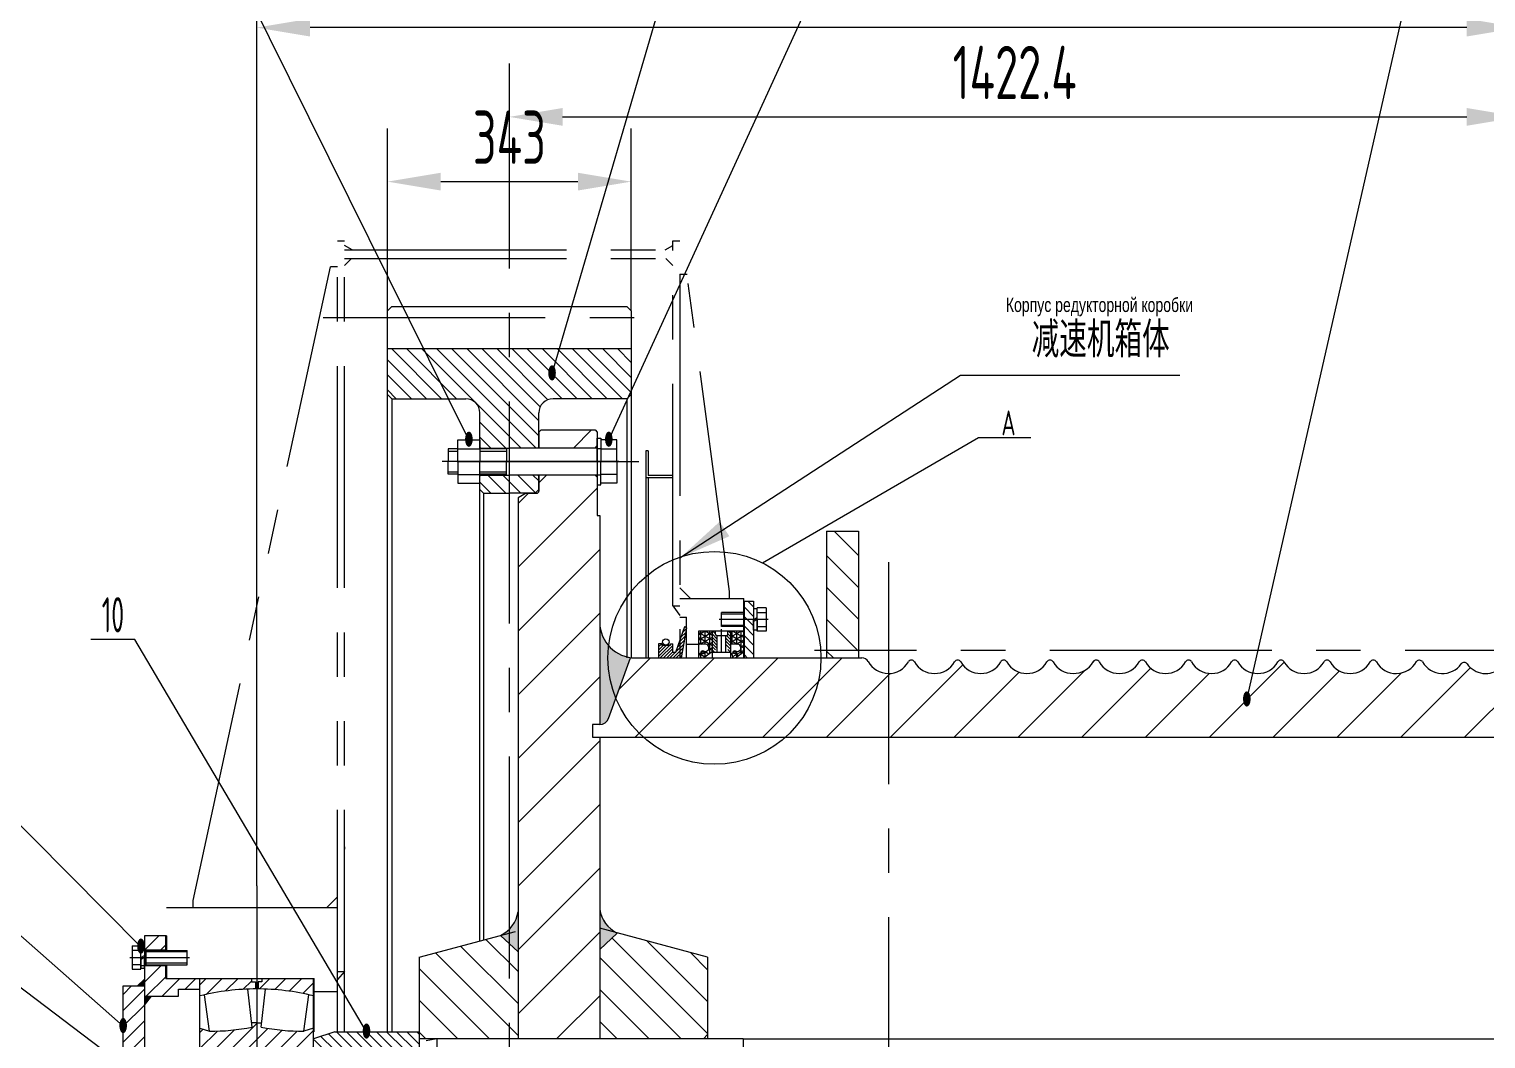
# Model space of a CAD drawing. Header units: millimetres. Extents: x 0 to 10500, y 0 to 7425.
# Drawn here: x 2030 to 4081, y 4537 to 5959 of the extents above; entities that cross this region are included whole.
import ezdxf
from ezdxf.enums import TextEntityAlignment as Align

# ---------------------------------------------------------------- set-up
doc = ezdxf.new("R2010")
doc.units = ezdxf.units.MM
doc.header["$LTSCALE"] = 250
for name, pattern in [('F', [0.75, 0.5, -0.25]), ('G', [2, 1.25, -0.25, 0.25, -0.25]), ('K', [2.5, 1.25, -0.25, 0.25, -0.25, 0.25, -0.25])]:
    doc.linetypes.add(name, pattern=pattern)
for name, color, linetype in [('01', 7, 'Continuous'), ('02', 1, 'Continuous'), ('04', 2, 'F'), ('05', 142, 'G'), ('07', 6, 'K'), ('08', 1, 'Continuous'), ('11', 3, 'Continuous')]:
    doc.layers.add(name, color=color, linetype=linetype)
doc.styles.get("Standard").update_dxf_attribs({"font": 'isocp', "width": 0.707, "bigfont": 'intecad.shx'})
doc.dimstyles.new('INTE', dxfattribs={"dimscale": 25, "dimtxt": 3, "dimasz": 3, "dimexe": 3, "dimexo": 0, "dimgap": 1, "dimtad": 1, "dimdsep": 46, "dimtxsty": 'Standard', "dimcen": 0, "dimclrd": 1, "dimclre": 1, "dimclrt": 3, "dimaunit": 1, "dimadec": 0, "dimazin": 0, "dimtfac": 1, "dimtmove": 0, "dimatfit": 0, "dimfxl": 1, "dimarcsym": 0})

# ---------------------------------------------------------------- blocks, each defined once
blk = doc.blocks.new('*D227')
at = {"layer": '08', "color": 1, "lineweight": -2, "transparency": 16777216}
for p, q in [((2350.8, 4752.6), (2350.8, 6036.2)), ((4128.8, 5215.5), (4128.8, 6036.2)), ((4053.8, 5961.2), (2425.8, 5961.2))]:
    blk.add_line(p, q, dxfattribs=at)
at = {"layer": '08', "color": 1, "transparency": 16777216}
for points in [[(2425.8, 5973.7), (2425.8, 5948.7), (2350.8, 5961.2)], [(4053.8, 5973.7), (4053.8, 5948.7), (4128.8, 5961.2)]]:
    blk.add_solid(points, dxfattribs=at)
at = {"layer": 'Defpoints', "color": 0, "transparency": 16777216}
for p in [(2350.8, 5961.2), (4128.8, 5215.5), (2350.8, 4752.6)]:
    blk.add_point(p, dxfattribs=at)
at = {"layer": '08', "color": 3, "transparency": 16777216, "insert": (3239.8, 6023.7), "char_height": 75, "attachment_point": 5}
blk.add_mtext('1778', dxfattribs=at)
blk = doc.blocks.new('e')
at = {"layer": '02', "linetype": 'Continuous'}
h = blk.add_hatch(dxfattribs=at)
h.set_pattern_fill('LINE', color=1, scale=5, angle=45, style=0)
h.set_pattern_definition([(45, (-10498.824, 8951.033), (-11.22532, 11.22532), [])])
h.paths.add_polyline_path([(-1.8, 235.4), (-1.8, 243.2), (-1.8, 245.5), (-7.3, 245.5), (-7.3, 250), (-80, 250), (-80, 225.6, -0.059237)])
h.paths.add_polyline_path([(80, 225.6), (80, 250), (7.3, 250), (7.3, 245.5), (1.8, 245.5), (1.8, 243.2), (1.8, 235.4, -0.059237)])
h.paths.add_polyline_path([(80, 150), (80, 180), (66.4, 175.7, -0.045229), (6.4, 181.4), (7.1, 187.5), (0, 187.5), (0, 150)])
h.paths.add_polyline_path([(-66.4, 175.7), (-80, 180), (-80, 150), (0, 150), (0, 187.5), (-7.1, 187.5), (-6.4, 181.4, -0.045229)])
at = {"layer": '01'}
for p, q in [((-80, 150), (-80, 250)), ((-80, 250), (80, 250)), ((-7.3, 250), (-7.3, 245.5)), ((7.3, 250), (7.3, 245.5)), ((80, 150), (80, 250)), ((-66.4, 175.7), (-73.3, 227.2)), ((-6.4, 181.4), (-12.4, 235.1)), ((-7.3, 245.5), (-1.8, 245.5)), ((-1.8, 245.5), (-1.8, 243.2)), ((-1.8, 243.2), (-1.8, 235.4)), ((7.3, 245.5), (1.8, 245.5)), ((1.8, 245.5), (1.8, 243.2)), ((1.8, 243.2), (1.8, 235.4)), ((6.4, 181.4), (12.4, 235.1)), ((66.4, 175.7), (73.3, 227.2)), ((0, 187.5), (-7.1, 187.5)), ((0, 187.5), (7.1, 187.5)), ((-80, 180), (-66.4, 175.7)), ((80, 180), (66.4, 175.7)), ((-80, 150), (80, 150))]:
    blk.add_line(p, q, dxfattribs=at)
for centre, start, end in [((0, -98.5), 90, 103.8651), ((0, -98.5), 76.1349, 90), ((-67.7, 509.5), 270.2241, 280.5827), ((67.7, 509.5), 259.4173, 269.7759)]:
    blk.add_arc(centre, 333.8, start, end, dxfattribs=at)
blk = doc.blocks.new('*U217')
at = {"layer": '01'}
for p, q in [((-15.1, 5), (-15.1, 0)), ((0, 5), (-15.1, 5)), ((-15.1, 0), (0, 0)), ((0, 0), (-2.9, 5)), ((0, 5), (2.9, 0)), ((0, 5), (15.1, 5)), ((15.1, 0), (0, 0)), ((15.1, 5), (15.1, 0))]:
    blk.add_line(p, q, dxfattribs=at)
at = {"layer": '05'}
blk.add_line((0, 7.1), (0, -2.1), dxfattribs=at)
blk = doc.blocks.new('*D222')
at = {"layer": '08', "color": 1, "lineweight": -2, "transparency": 16777216}
for p, q in [((2706.4, 5702.7), (2706.4, 5910.5)), ((4128.8, 5215.5), (4128.8, 5910.5)), ((2781.4, 5835.5), (4053.8, 5835.5))]:
    blk.add_line(p, q, dxfattribs=at)
at = {"layer": '08', "color": 1, "transparency": 16777216}
for points in [[(2781.4, 5848), (2781.4, 5823), (2706.4, 5835.5)], [(4053.8, 5848), (4053.8, 5823), (4128.8, 5835.5)]]:
    blk.add_solid(points, dxfattribs=at)
at = {"layer": 'Defpoints', "color": 0, "transparency": 16777216}
for p in [(4128.8, 5835.5), (2706.4, 5702.7), (4128.8, 5215.5)]:
    blk.add_point(p, dxfattribs=at)
at = {"layer": '08', "color": 3, "transparency": 16777216, "insert": (3417.6, 5898), "char_height": 75, "attachment_point": 5}
blk.add_mtext('1422.4', dxfattribs=at)
blk = doc.blocks.new('*U216')
at = {"layer": '01'}
for p, q in [((-31, 0), (-31, 30.4)), ((-31, 30.4), (0, 30.4)), ((0, 30.4), (0, 0)), ((-31, 18), (0, 18)), ((0, -30.4), (0, 0)), ((-31, 0), (-31, -30.4)), ((-31, -18), (0, -18)), ((-31, -30.4), (0, -30.4))]:
    blk.add_line(p, q, dxfattribs=at)
at = {"layer": '05'}
blk.add_line((-32.1, 0), (1.1, 0), dxfattribs=at)
blk = doc.blocks.new('*U212')
at = {"layer": '01'}
for p, q in [((-15.1, 5), (-15.1, 0)), ((0, 5), (-15.1, 5)), ((-15.1, 0), (0, 0)), ((0, 0), (-2.9, 5)), ((0, 5), (2.9, 0)), ((0, 5), (15.1, 5)), ((15.1, 0), (0, 0)), ((15.1, 5), (15.1, 0))]:
    blk.add_line(p, q, dxfattribs=at)
at = {"layer": '05'}
blk.add_line((0, 7.1), (0, -2.1), dxfattribs=at)
blk = doc.blocks.new('*D228')
at = {"layer": '08', "color": 1, "lineweight": -2, "transparency": 16777216}
for p, q in [((2534.9, 5562.5), (2534.9, 5819.3)), ((2877.9, 5562.5), (2877.9, 5819.3)), ((2609.9, 5744.3), (2802.9, 5744.3))]:
    blk.add_line(p, q, dxfattribs=at)
at = {"layer": '08', "color": 1, "transparency": 16777216}
for points in [[(2609.9, 5756.8), (2609.9, 5731.8), (2534.9, 5744.3)], [(2802.9, 5756.8), (2802.9, 5731.8), (2877.9, 5744.3)]]:
    blk.add_solid(points, dxfattribs=at)
at = {"layer": 'Defpoints', "color": 0, "transparency": 16777216}
for p in [(2877.9, 5744.3), (2534.9, 5562.5), (2877.9, 5562.5)]:
    blk.add_point(p, dxfattribs=at)
at = {"layer": '08', "color": 3, "transparency": 16777216, "insert": (2706.4, 5806.8), "char_height": 75, "attachment_point": 5}
blk.add_mtext('343', dxfattribs=at)

msp = doc.modelspace()

# ---------------------------------------------------------------- hatches: boundary and pattern name
at = {"layer": '01'}
for points in [[(2833.618, 4979.945, 0.31529879), (2845.834, 4988.498), (2876.985, 5074.086, -0.37576216), (2833.618, 5123.645)], [(2192.818, 4621.02), (2182.818, 4611.645), (2192.818, 4611.645)], [(2202.719, 4597.145), (2192.818, 4597.145), (2192.818, 4584.851)]]:
    msp.add_hatch(color=256, dxfattribs=at).paths.add_polyline_path(points)
h = msp.add_hatch(color=256, dxfattribs=at)
h.paths.add_polyline_path([(2694.026, 4682.854), (2718.618, 4689.443), (2718.618, 4659.762)])
h.paths.add_polyline_path([(2718.618, 4716.152), (2718.618, 4689.443), (2694.026, 4682.854, 0.25091756)])
h = msp.add_hatch(color=256, dxfattribs=at)
h.paths.add_polyline_path([(2858.209, 4686.23), (2833.618, 4663.138), (2833.618, 4692.819)])
h.paths.add_polyline_path([(2858.209, 4686.23), (2833.618, 4692.819), (2833.618, 4719.528, 0.25091756)])
at = {"layer": '02', "linetype": 'Continuous'}
h = msp.add_hatch(dxfattribs=at)
h.set_pattern_fill('_USER', color=1, scale=15, angle=135, style=0, pattern_type=0)
h.set_pattern_definition([(135, (-3882.634, 14795.879), (-10.606602, -10.606602), [])])
h.paths.add_polyline_path([(2706.418, 5509.223), (2534.918, 5509.223), (2534.918, 5444.62), (2540.918, 5438.62), (2644.918, 5438.62, -0.41421356), (2664.918, 5418.62), (2664.918, 5370.62), (2666.418, 5369.12), (2706.418, 5369.12)])
h.paths.add_polyline_path([(2767.918, 5438.62), (2871.918, 5438.62), (2877.918, 5444.62), (2877.918, 5509.223), (2706.418, 5509.223), (2706.418, 5369.12), (2746.418, 5369.12), (2747.918, 5370.62), (2747.918, 5418.62, -0.41421356)])
h.paths.add_polyline_path([(2742.918, 5305.62), (2747.918, 5310.62), (2747.918, 5329.62), (2746.418, 5331.12), (2706.418, 5331.12), (2706.418, 5305.62)])
h.paths.add_polyline_path([(2706.418, 5305.62), (2706.418, 5331.12), (2666.418, 5331.12), (2664.918, 5329.62), (2664.918, 5317.145), (2664.918, 5310.62), (2669.918, 5305.62)])
h = msp.add_hatch(dxfattribs=at)
h.set_pattern_fill('LINE', color=1, scale=20, angle=45, style=0)
h.set_pattern_definition([(45, (-3806.634, 2627.31), (-44.9013, 44.9013), [])])
h.paths.add_polyline_path([(2833.618, 5274.145), (2830.118, 5274.145), (2830.118, 5328.145), (2827.118, 5331.145), (2747.918, 5331.145), (2747.918, 5308.595, -0.41421356), (2744.918, 5305.595), (2729.876, 5305.595), (2718.618, 5299.095), (2718.618, 4537.145), (2833.618, 4537.145), (2833.618, 4962.145), (2823.618, 4962.145), (2823.618, 4979.945), (2833.618, 4979.945)])
h.paths.add_polyline_path([(2827.118, 5369.145), (2830.118, 5372.145), (2830.118, 5391.645), (2827.118, 5394.645), (2750.918, 5394.645), (2747.918, 5391.645), (2747.918, 5369.145)])
h = msp.add_hatch(dxfattribs=at)
h.set_pattern_fill('LINE', color=1, scale=20, angle=45, style=0)
h.set_pattern_definition([(45, (-3806.634, 2627.31), (-44.9013, 44.9013), [])])
h.paths.add_polyline_path([(2833.618, 5274.145), (2830.118, 5274.145), (2830.118, 5328.145), (2827.118, 5331.145), (2747.918, 5331.145), (2747.918, 5308.595, -0.41421356), (2744.918, 5305.595), (2729.876, 5305.595), (2718.618, 5299.095), (2718.618, 4537.145), (2833.618, 4537.145), (2833.618, 4962.145), (2823.618, 4962.145), (2823.618, 4979.945), (2833.618, 4979.945)])
h.paths.add_polyline_path([(2827.118, 5369.145), (2830.118, 5372.145), (2830.118, 5391.645), (2827.118, 5394.645), (2750.918, 5394.645), (2747.918, 5391.645), (2747.918, 5369.145)])
h = msp.add_hatch(dxfattribs=at)
h.set_pattern_fill('LINE', color=1, scale=10, angle=135, style=0)
h.set_pattern_definition([(135, (-266.398, 2979.695), (-22.45064, -22.45064), [])])
h.paths.add_polyline_path([(3152.918, 5073.645), (3197.918, 5073.645), (3197.918, 5252.145), (3152.918, 5252.145)])
at = {"layer": '02'}
h = msp.add_hatch(color=256, dxfattribs=at)
h.paths.add_polyline_path([(3037.118, 5153.603), (3036.618, 5153.603), (3036.618, 5127.645), (3037.118, 5127.645)])
h.paths.add_polyline_path([(3037.118, 5127.645), (3036.618, 5127.645), (3036.618, 5111.795), (3037.118, 5111.795)])
h = msp.add_hatch(dxfattribs=at)
h.set_pattern_fill('LINE', color=256, scale=3, angle=135, style=0)
h.set_pattern_definition([(135, (-266.398, 2979.695), (-6.735192, -6.735192), [])])
h.paths.add_polyline_path([(3050.118, 5127.645), (3037.118, 5127.645), (3037.118, 5111.795), (3037.118, 5073.645), (3050.118, 5073.645)])
h.paths.add_polyline_path([(3050.118, 5153.603), (3037.118, 5153.603), (3037.118, 5127.645), (3050.118, 5127.645)])
at = {"layer": '02', "linetype": 'Continuous'}
h = msp.add_hatch(dxfattribs=at)
h.set_pattern_fill('LINE', color=1, angle=45, style=0)
h.set_pattern_definition([(45, (-3882.6335, 14795.8792), (-2.245064, 2.245064), [])])
h.paths.add_polyline_path([(2936.418, 5093.645), (2933.007, 5093.645), (2933.007, 5091.561), (2920.897, 5091.561), (2920.897, 5093.645), (2916.418, 5093.645), (2916.418, 5073.645), (2946.418, 5073.645), (2946.418, 5098.516), (2940.555, 5081.798), (2936.418, 5081.798)])
h.paths.add_polyline_path([(2955.918, 5116.176), (2953.274, 5118.069), (2946.418, 5098.516), (2946.418, 5073.645), (2948.373, 5073.645)])
h = msp.add_hatch(dxfattribs=at)
h.set_pattern_fill('NET3', color=1, scale=2, angle=90, style=0)
h.set_pattern_definition([(90, (-8644.8643, -4790.608), (-6.35, 4e-16), []), (150, (-8644.8643, -4790.608), (-3.175, -5.4992613), []), (210, (-8644.8643, -4790.608), (3.175, -5.4992613), [])])
h.paths.add_polyline_path([(2983.888, 5083.034), (2980.84, 5082.083, -0.04880207), (2980.884, 5081.638, -0.81361498), (2976.476, 5080.722), (2974.583, 5080.132), (2976.481, 5073.82), (2979.593, 5073.82), (2992.118, 5083.154), (2992.118, 5111.795), (2973.118, 5111.795), (2973.118, 5092.807), (2982.399, 5092.807, -0.85920059)])
h.paths.add_polyline_path([(3018.118, 5092.807), (3027.399, 5092.807, -0.85920059), (3028.888, 5083.034), (3025.84, 5082.083, -0.04880207), (3025.884, 5081.638, -0.81361498), (3021.476, 5080.722), (3019.583, 5080.132), (3021.481, 5073.82), (3024.593, 5073.82), (3037.118, 5083.154), (3037.118, 5111.795), (3018.118, 5111.795)])
h = msp.add_hatch(dxfattribs=at)
h.set_pattern_fill('ANSI31', color=1, angle=90, style=0)
h.set_pattern_definition([(135, (-8644.8643, -4790.608), (-2.245064, -2.245064), [])])
h.paths.add_polyline_path([(2999.069, 5105.116), (2998.32, 5105.116, -0.41421356), (2996.32, 5107.116), (2996.32, 5111.795), (2992.118, 5111.795), (2992.118, 5081.791), (2996.32, 5081.791), (2996.32, 5085.904, -0.41421356), (2998.32, 5087.904), (2999.069, 5087.904)])
h.paths.add_polyline_path([(3018.118, 5111.795), (3013.915, 5111.795), (3013.915, 5107.116, -0.41421356), (3011.915, 5105.116), (3011.166, 5105.116), (3011.166, 5087.904), (3011.915, 5087.904, -0.41421356), (3013.915, 5085.904), (3013.915, 5081.791), (3018.118, 5081.791)])
h = msp.add_hatch(dxfattribs=at)
h.set_pattern_fill('LINE', color=1, scale=20, angle=45, style=0)
h.set_pattern_definition([(45, (-266.4, 2979.695), (-44.9013, 44.9013), [])])
h.paths.add_polyline_path([(4054.333, 5065.181, 0.51286341), (4046.211, 5065.181, -0.54457687), (3991.676, 5067.886, 0.62425466), (3982.619, 5067.312, -0.57085099), (3926.651, 5067.931, 0.57820656), (3917.984, 5067.931, -0.57820656), (3861.651, 5067.931, 0.57820656), (3852.984, 5067.931, -0.57820656), (3796.651, 5067.931, 0.57820656), (3787.984, 5067.931, -0.57820656), (3731.651, 5067.931, 0.57820656), (3722.984, 5067.931, -0.57820656), (3666.651, 5067.931, 0.57820656), (3657.984, 5067.931, -0.57820656), (3601.651, 5067.931, 0.57820656), (3592.984, 5067.931, -0.57820656), (3536.651, 5067.931, 0.57820656), (3527.984, 5067.931, -0.57820656), (3471.651, 5067.931, 0.57820656), (3462.984, 5067.931, -0.57820656), (3406.651, 5067.931, 0.57820656), (3397.984, 5067.931, -0.57820656), (3341.651, 5067.931, 0.57820656), (3332.984, 5067.931, -0.57820656), (3276.651, 5067.931, 0.57820656), (3267.984, 5067.931, -0.58455405), (3211.348, 5068.468, 0.27338526), (3202.589, 5073.645), (2876.824, 5073.645), (2845.834, 4988.498, -0.31529879), (2833.618, 4979.945), (2823.618, 4979.945), (2823.618, 4962.145), (4942.918, 4962.145), (4942.918, 4969.645), (5119.418, 4969.645), (5119.418, 5073.645), (5055.047, 5073.645, 0.27338526), (5046.287, 5068.468, -0.58455405), (4989.651, 5067.931, 0.57820656), (4980.984, 5067.931, -0.57820656), (4924.651, 5067.931, 0.57820656), (4915.984, 5067.931, -0.57820656), (4859.651, 5067.931, 0.57820656), (4850.984, 5067.931, -0.57820656), (4794.651, 5067.931, 0.57820656), (4785.984, 5067.931, -0.57820656), (4729.651, 5067.931, 0.57820656), (4720.984, 5067.931, -0.57820656), (4664.651, 5067.931, 0.57820656), (4655.984, 5067.931, -0.57820656), (4599.651, 5067.931, 0.57820656), (4590.984, 5067.931, -0.57820656), (4534.651, 5067.931, 0.57820656), (4525.984, 5067.931, -0.57820656), (4469.651, 5067.931, 0.57820656), (4460.984, 5067.931, -0.57820656), (4404.651, 5067.931, 0.57820656), (4395.984, 5067.931, -0.57820656), (4339.651, 5067.931, 0.57820656), (4330.984, 5067.931, -0.57085099), (4275.016, 5067.312, 0.62425466), (4265.959, 5067.886, -0.54457687), (4211.424, 5065.181, 0.51286341), (4203.303, 5065.181, -0.43577699), (4156.069, 5059.205, 0.36281046), (4149.657, 5059.205, -0.17579886), (4128.818, 5051.645, -0.17579886), (4107.978, 5059.205, 0.36281046), (4101.566, 5059.205, -0.43577699)])
h = msp.add_hatch(dxfattribs=at)
h.set_pattern_fill('LINE', color=1, scale=5, angle=45, style=0)
h.set_pattern_definition([(45, (-3882.634, 14795.88), (-11.22532, 11.22532), [])])
h.paths.add_polyline_path([(2192.818, 4597.145), (2223.818, 4597.145), (2223.818, 4622.145), (2222.818, 4622.145), (2222.818, 4640.645), (2192.818, 4640.645), (2192.818, 4636.545)])
h.paths.add_polyline_path([(2223.818, 4622.145), (2223.818, 4597.145), (2240.818, 4597.145), (2240.818, 4607.145), (2270.818, 4607.145), (2270.818, 4622.145)])
h.paths.add_polyline_path([(2192.818, 4682.145), (2192.818, 4662.645), (2222.818, 4662.645), (2222.818, 4682.145)])
at = {"layer": '02'}
h = msp.add_hatch(dxfattribs=at)
h.set_pattern_fill('LINE', color=256, scale=10, angle=135, style=0)
h.set_pattern_definition([(135, (862.75, 560.708), (-22.45064, -22.45064), [])])
h.paths.add_polyline_path([(2706.418, 4671.218), (2694.026, 4682.854), (2579.418, 4652.145), (2579.418, 4537.145), (2706.418, 4537.145)])
h.paths.add_polyline_path([(2718.618, 4659.762), (2706.418, 4671.218), (2706.418, 4537.145), (2718.618, 4537.145)])
h.paths.add_polyline_path([(2985.418, 4652.145), (2858.209, 4686.23), (2833.618, 4663.138), (2833.618, 4537.145), (2979.418, 4537.145), (2985.418, 4543.145)])
h = msp.add_hatch(dxfattribs=at)
h.set_pattern_fill('LINE', color=256, scale=5, angle=45, style=0)
h.set_pattern_definition([(45, (862.751, 560.708), (-11.22532, 11.22532), [])])
h.paths.add_polyline_path([(2192.818, 4333.145), (2181.182, 4333.145), (2179.818, 4331.145), (2177.818, 4331.145), (2177.818, 4330.645), (2162.818, 4330.645), (2162.818, 4247.645), (2177.818, 4247.645), (2177.818, 4247.145), (2179.818, 4247.145), (2181.182, 4245.145), (2192.818, 4245.145)])
h.paths.add_polyline_path([(2192.818, 4499.145), (2181.182, 4499.145), (2179.818, 4497.145), (2177.818, 4497.145), (2177.818, 4496.645), (2162.818, 4496.645), (2162.818, 4413.645), (2177.818, 4413.645), (2177.818, 4413.145), (2179.818, 4413.145), (2181.182, 4411.145), (2192.818, 4411.145)])
h.paths.add_polyline_path([(2192.818, 4611.645), (2162.818, 4611.645), (2162.818, 4501.645), (2177.818, 4501.645), (2177.818, 4501.145), (2179.818, 4501.145), (2181.182, 4499.145), (2192.818, 4499.145)])
h.paths.add_polyline_path([(2192.818, 4411.145), (2181.182, 4411.145), (2179.818, 4409.145), (2177.818, 4409.145), (2177.818, 4408.645), (2162.818, 4408.645), (2162.818, 4399.645), (2184.818, 4399.645), (2184.818, 4387.145), (2192.818, 4387.145)])
h.paths.add_polyline_path([(2192.818, 4357.145), (2184.818, 4357.145), (2184.818, 4344.645), (2162.818, 4344.645), (2162.818, 4335.645), (2177.818, 4335.645), (2177.818, 4335.145), (2179.818, 4335.145), (2181.182, 4333.145), (2192.818, 4333.145)])
h.paths.add_polyline_path([(2192.818, 4245.145), (2181.182, 4245.145), (2179.818, 4243.145), (2177.818, 4243.145), (2177.818, 4242.645), (2162.818, 4242.645), (2162.818, 4183.767), (2175.818, 4180.21), (2175.818, 4179.145), (2192.818, 4179.145)])
h.paths.add_polyline_path([(2192.818, 4165.145), (2175.818, 4165.145), (2175.818, 4164.079), (2162.818, 4160.522), (2162.818, 4132.645), (2192.818, 4132.645)])
at = {"layer": '02', "linetype": 'Continuous'}
h = msp.add_hatch(dxfattribs=at)
h.set_pattern_fill('_USER', color=1, scale=10, angle=135, style=0, pattern_type=0)
h.set_pattern_definition([(135, (-3882.634, 14795.879), (-7.071068, -7.071068), [])])
h.paths.add_polyline_path([(2464.418, 4547.145), (2460.818, 4547.145), (2431.818, 4537.478), (2431.818, 4522.145), (2464.418, 4522.145)])
h.paths.add_polyline_path([(2464.418, 4522.145), (2474.418, 4522.145), (2474.418, 4547.145), (2464.418, 4547.145)])
h.paths.add_polyline_path([(2474.418, 4547.145), (2474.418, 4522.145), (2579.418, 4522.145), (2579.418, 4547.145)])

# ---------------------------------------------------------------- linework, layer by layer
at = {"layer": '01', "color": 7, "linetype": 'Continuous'}
for p, q in [((2946.418, 5614.145), (2956.418, 5614.145)), ((2534.918, 5509.223), (2877.918, 5509.223)), ((2534.918, 5444.62), (2540.918, 5438.62)), ((2540.918, 5438.62), (2644.918, 5438.62)), ((2871.918, 5438.62), (2767.918, 5438.62)), ((2877.918, 5444.62), (2871.918, 5438.62)), ((2747.918, 5391.645), (2750.918, 5394.645)), ((2747.918, 5391.645), (2750.918, 5394.645)), ((2750.918, 5394.645), (2827.118, 5394.645)), ((2750.918, 5394.645), (2827.118, 5394.645)), ((2827.118, 5394.645), (2830.118, 5391.645)), ((2827.118, 5394.645), (2830.118, 5391.645)), ((2747.918, 5391.645), (2747.918, 5369.145)), ((2747.918, 5391.645), (2747.918, 5369.145)), ((2830.118, 5391.645), (2830.118, 5274.145)), ((2666.418, 5369.12), (2706.418, 5369.12)), ((2746.418, 5369.12), (2706.418, 5369.12)), ((2830.118, 5369.146), (2746.418, 5369.12)), ((2827.118, 5369.145), (2747.918, 5369.145)), ((2666.418, 5331.12), (2706.418, 5331.12)), ((2746.418, 5331.12), (2706.418, 5331.12)), ((2830.118, 5331.146), (2746.418, 5331.12)), ((2827.118, 5331.145), (2747.918, 5331.145)), ((2747.918, 5331.145), (2747.918, 5308.595)), ((2747.918, 5331.145), (2747.918, 5308.595)), ((2669.918, 5305.62), (2669.918, 4676.394)), ((2669.918, 5305.62), (2706.418, 5305.62)), ((2742.918, 5305.62), (2706.418, 5305.62)), ((2718.618, 5299.095), (2718.618, 4537.145)), ((2729.876, 5305.595), (2744.918, 5305.595)), ((2729.876, 5305.595), (2744.918, 5305.595)), ((2830.118, 5274.145), (2833.618, 5274.145)), ((2833.618, 5274.145), (2833.618, 4979.945)), ((3152.918, 5252.145), (3152.918, 5073.645)), ((3152.918, 5252.145), (3197.918, 5252.145)), ((3036.618, 5153.603), (3050.118, 5153.603)), ((3050.118, 5153.603), (3050.118, 5073.645)), ((2973.118, 5073.82), (2973.118, 5111.795)), ((2992.118, 5073.82), (2992.118, 5111.795)), ((2996.32, 5107.116), (2996.32, 5111.795)), ((3013.915, 5107.116), (3013.915, 5111.795)), ((3018.118, 5073.82), (3018.118, 5111.795)), ((2982.399, 5092.807), (2973.118, 5092.807)), ((2998.32, 5105.116), (3011.915, 5105.116)), ((2999.069, 5081.791), (2999.069, 5105.116)), ((3011.166, 5081.791), (3011.166, 5105.116)), ((3027.399, 5092.807), (3018.118, 5092.807)), ((2845.834, 4988.498), (2876.888, 5073.82)), ((2883.618, 5073.645), (3202.589, 5073.645)), ((2974.583, 5080.132), (2976.476, 5080.722)), ((2976.481, 5073.82), (2974.583, 5080.132)), ((2979.593, 5073.82), (2992.118, 5083.154)), ((2980.84, 5082.083), (2983.888, 5083.034)), ((2992.118, 5081.791), (3018.118, 5081.791)), ((3019.583, 5080.132), (3021.476, 5080.722)), ((3021.481, 5073.82), (3019.583, 5080.132)), ((3024.593, 5073.82), (3037.118, 5083.154)), ((3025.84, 5082.083), (3028.888, 5083.034)), ((2823.618, 4979.945), (2823.618, 4962.145)), ((2823.618, 4962.145), (4942.918, 4962.145)), ((2833.618, 4962.145), (2833.618, 4537.145)), ((2192.818, 4682.145), (2192.818, 4387.145)), ((2223.818, 4682.145), (2192.818, 4682.145)), ((2222.818, 4661.645), (2222.818, 4682.145)), ((2579.418, 4652.145), (2714.918, 4688.452)), ((2694.026, 4682.854), (2718.618, 4659.762)), ((2985.418, 4652.145), (2833.618, 4692.819)), ((2858.209, 4686.23), (2833.618, 4663.138)), ((2222.818, 4622.145), (2222.818, 4641.645)), ((2222.818, 4622.145), (2270.818, 4622.145)), ((2162.818, 4387.145), (2162.818, 4611.645)), ((2162.818, 4611.645), (2192.818, 4611.645)), ((2192.818, 4597.145), (2240.818, 4597.145)), ((2240.818, 4607.145), (2270.818, 4607.145)), ((2460.818, 4547.145), (2579.418, 4547.145)), ((3035.418, 4537.145), (2579.418, 4537.145))]:
    msp.add_line(p, q, dxfattribs=at)
at = {"layer": '01'}
for p, q in [((2534.918, 5562.523), (2540.918, 5568.523)), ((2534.918, 4547.145), (2534.918, 5562.523)), ((2540.918, 5568.523), (2871.918, 5568.523)), ((2871.918, 5568.523), (2877.918, 5562.523)), ((2877.918, 5562.523), (2877.918, 5073.645)), ((2540.918, 5438.62), (2540.918, 4547.145)), ((2871.918, 5438.62), (2871.918, 5073.645)), ((2664.918, 5368.145), (2664.918, 5418.62)), ((2747.918, 5369.145), (2747.918, 5418.62)), ((2827.118, 5369.145), (2830.118, 5372.145)), ((2827.118, 5369.145), (2830.118, 5372.145)), ((2830.118, 5383.145), (2835.118, 5383.145)), ((2830.118, 5350.145), (2830.118, 5383.145)), ((2835.118, 5383.145), (2835.118, 5350.145)), ((2857.618, 5380.54), (2835.118, 5380.54)), ((2835.118, 5380.54), (2835.118, 5350.145)), ((2857.618, 5350.145), (2857.618, 5380.54)), ((2620.118, 5368.145), (2620.118, 5350.145)), ((2633.918, 5368.145), (2620.118, 5368.145)), ((2666.418, 5369.12), (2664.918, 5370.62)), ((2702.118, 5368.145), (2664.918, 5368.145)), ((2666.418, 5369.12), (2666.418, 5368.145)), ((2702.118, 5369.12), (2702.118, 5350.145)), ((2746.418, 5369.12), (2747.918, 5370.62)), ((2835.118, 5368.145), (2857.618, 5368.145)), ((2620.118, 5332.145), (2620.118, 5350.145)), ((2633.918, 5332.145), (2620.118, 5332.145)), ((2664.918, 4675.054), (2664.918, 5332.145)), ((2702.118, 5332.145), (2664.918, 5332.145)), ((2664.918, 5329.62), (2666.418, 5331.12)), ((2666.418, 5332.145), (2666.418, 5331.12)), ((2702.118, 5331.12), (2702.118, 5350.145)), ((2747.918, 5329.62), (2746.418, 5331.12)), ((2747.918, 5308.595), (2747.918, 5331.145)), ((2827.118, 5331.145), (2830.118, 5328.145)), ((2827.118, 5331.145), (2830.118, 5328.145)), ((2830.118, 5350.145), (2830.118, 5317.145)), ((2835.118, 5319.75), (2835.118, 5350.145)), ((2835.118, 5317.145), (2835.118, 5350.145)), ((2835.118, 5332.145), (2857.618, 5332.145)), ((2857.618, 5350.145), (2857.618, 5319.75)), ((2669.918, 5305.62), (2664.918, 5310.62)), ((2742.918, 5305.62), (2747.918, 5310.62)), ((2830.118, 5317.145), (2835.118, 5317.145)), ((2857.618, 5319.75), (2835.118, 5319.75)), ((2729.876, 5305.595), (2718.618, 5299.095)), ((2729.876, 5305.595), (2718.618, 5299.095)), ((3197.918, 5252.145), (3197.918, 5073.645)), ((3036.618, 5153.603), (3036.618, 5111.795)), ((3037.118, 5073.645), (3037.118, 5153.603)), ((3036.618, 5137.645), (3005.118, 5137.645)), ((3005.118, 5117.645), (3005.118, 5137.645)), ((3055.118, 5111.17), (3055.118, 5144.12)), ((3067.618, 5144.12), (3055.118, 5144.12)), ((3055.118, 5137.645), (3067.618, 5137.645)), ((3067.618, 5144.12), (3067.618, 5111.17)), ((2940.555, 5081.798), (2953.274, 5118.069)), ((2955.918, 5116.176), (2948.373, 5073.645)), ((2953.274, 5118.069), (2955.918, 5116.176)), ((2973.118, 5111.795), (3037.118, 5111.795)), ((3036.618, 5117.645), (3005.118, 5117.645)), ((3055.118, 5117.645), (3067.618, 5117.645)), ((3067.618, 5111.17), (3055.118, 5111.17)), ((2916.418, 5093.645), (2916.418, 5073.645)), ((2920.897, 5093.645), (2916.418, 5093.645)), ((2920.843, 5093.645), (2920.843, 5091.561)), ((2920.843, 5091.561), (2933.007, 5091.561)), ((2933.007, 5091.561), (2933.007, 5093.645)), ((2933.007, 5093.645), (2936.418, 5093.645)), ((2936.418, 5081.798), (2936.418, 5093.645)), ((2955.918, 5092.895), (2973.118, 5092.895)), ((2936.418, 5081.798), (2940.555, 5081.798)), ((2833.618, 4979.945), (2823.618, 4979.945)), ((2223.818, 4682.145), (2223.818, 4661.645)), ((2175.318, 4668.12), (2187.818, 4668.12)), ((2175.318, 4668.12), (2175.318, 4635.17)), ((2187.818, 4661.645), (2175.318, 4661.645)), ((2187.818, 4635.17), (2187.818, 4668.12)), ((2187.818, 4662.645), (2223.818, 4662.645)), ((2192.818, 4661.645), (2252.818, 4661.645)), ((2195.318, 4641.645), (2195.318, 4661.645)), ((2252.818, 4641.645), (2252.818, 4661.645)), ((2187.818, 4641.645), (2175.318, 4641.645)), ((2175.318, 4635.17), (2187.818, 4635.17)), ((2187.818, 4640.645), (2223.818, 4640.645)), ((2192.818, 4641.645), (2252.818, 4641.645)), ((2223.818, 4641.645), (2223.818, 4622.145)), ((2579.418, 4652.145), (2579.418, 4522.145)), ((2985.418, 4652.145), (2985.418, 4537.145)), ((2182.818, 4611.645), (2192.818, 4621.02)), ((2192.818, 4584.851), (2202.719, 4597.145)), ((2240.818, 4597.145), (2240.818, 4607.145)), ((2460.818, 4547.145), (2430.818, 4537.145)), ((2604.418, 4537.145), (2589.418, 4534.5)), ((2604.418, 4537.145), (2604.418, 4372.12)), ((2979.418, 4537.145), (2985.418, 4543.145)), ((3035.418, 4537.145), (4756.986, 4537.145)), ((3035.418, 4537.145), (3035.418, 4372.145))]:
    msp.add_line(p, q, dxfattribs=at)
msp.add_circle((2926.61, 5096.029), 4.468, dxfattribs=at)
at = {"layer": '01', "color": 7, "linetype": 'Continuous'}
for centre, radius in [((2978.585, 5081.638), 2.299), ((2978.585, 5081.638), 1.318), ((3023.585, 5081.638), 2.299), ((3023.585, 5081.638), 1.318)]:
    msp.add_circle(centre, radius, dxfattribs=at)
for centre, radius, start, end in [((2644.918, 5418.62), 20, 0, 90), ((2767.918, 5418.62), 20, 90, 180), ((2744.918, 5308.595), 3, 270, 0), ((2744.918, 5308.595), 3, 270, 0), ((2883.618, 5123.645), 50, 180, 270), ((2998.32, 5107.116), 2, 180, 270), ((3011.915, 5107.116), 2, 270, 0), ((2982.399, 5087.807), 5, 287.323235, 90), ((3027.399, 5087.807), 5, 287.323235, 90), ((3202.589, 5063.645), 10, 28.839189, 90), ((3239.818, 5084.145), 32.5, 208.839189, 330.073565), ((3272.318, 5065.436), 5, 29.926435, 150.073565), ((3304.818, 5084.145), 32.5, 209.926435, 330.073565), ((3337.318, 5065.436), 5, 29.926435, 150.073565), ((3369.818, 5084.145), 32.5, 209.926435, 330.073565), ((3402.318, 5065.436), 5, 29.926435, 150.073565), ((3434.818, 5084.145), 32.5, 209.926435, 330.073565), ((3467.318, 5065.436), 5, 29.926435, 150.073565), ((3499.818, 5084.145), 32.5, 209.926435, 330.073565), ((3532.318, 5065.436), 5, 29.926435, 150.073565), ((3564.818, 5084.145), 32.5, 209.926435, 330.073565), ((3597.318, 5065.436), 5, 29.926435, 150.073565), ((3629.818, 5084.145), 32.5, 209.926435, 330.073565), ((3662.318, 5065.436), 5, 29.926435, 150.073565), ((3694.818, 5084.145), 32.5, 209.926435, 330.073565), ((3727.318, 5065.436), 5, 29.926435, 150.073565), ((3759.818, 5084.145), 32.5, 209.926435, 330.073565), ((3792.318, 5065.436), 5, 29.926435, 150.073565), ((3824.818, 5084.145), 32.5, 209.926435, 330.073565), ((3857.318, 5065.436), 5, 29.926435, 150.073565), ((3889.818, 5084.145), 32.5, 209.926435, 330.073565), ((3922.318, 5065.436), 5, 29.926435, 150.073565), ((3954.818, 5084.145), 32.5, 209.926435, 331.160811), ((3987.288, 5065.385), 5.051, 30.261211, 142.38658), ((4019.818, 5084.145), 32.5, 209.926435, 324.303255), ((4050.272, 5062.264), 5, 35.696745, 144.303255), ((4080.726, 5084.145), 32.5, 215.696745, 309.882602), ((2833.618, 4992.945), 13, 270, 340), ((2675.234, 4722.462), 43.84, 295.382, 351.724851), ((2877.001, 4725.838), 43.84, 188.275149, 244.618)]:
    msp.add_arc(centre, radius, start, end, dxfattribs=at)
at = {"layer": '02'}
for p, q in [((2649.418, 5380.515), (2260.603, 6165.625)), ((2766.461, 5473.921), (2968.502, 6165.625)), ((2846.368, 5380.54), (3205.93, 6165.625)), ((3744.335, 5014.772), (4005.933, 6165.625)), ((3062.79, 5207.282), (3366.885, 5383.919)), ((3366.885, 5383.919), (3440.402, 5383.919)), ((2620.118, 5364.545), (2633.918, 5364.545)), ((2664.918, 5364.545), (2702.118, 5364.545)), ((2620.118, 5335.745), (2633.918, 5335.745)), ((2664.918, 5335.745), (2702.118, 5335.745)), ((3005.118, 5135.645), (3036.618, 5135.645)), ((3005.118, 5119.645), (3036.618, 5119.645)), ((2162.818, 4554.851), (1544.131, 5099.632)), ((2187.818, 4666.745), (1758.445, 5099.632)), ((2179.45, 5099.632), (2117.45, 5099.632)), ((2505.298, 4547.145), (2179.45, 5099.632)), ((2474.418, 4807.645), (2474.418, 4804.145)), ((2219.618, 4456.72), (1807.207, 4768.923)), ((2252.818, 4659.645), (2195.318, 4659.645)), ((2252.818, 4643.645), (2195.318, 4643.645))]:
    msp.add_line(p, q, dxfattribs=at)
msp.add_circle((2994.984, 5073.645), 149.855, dxfattribs=at)
at = {"layer": '04', "color": 2, "linetype": 'F'}
for p, q in [((2830.118, 5368.645), (2835.118, 5368.645)), ((2830.118, 5331.645), (2835.118, 5331.645))]:
    msp.add_line(p, q, dxfattribs=at)
at = {"layer": '05', "color": 4, "linetype": 'G'}
for p, q in [((2706.418, 3122.145), (2706.418, 5702.667)), ((3239.818, 5208.432), (3239.818, 3560.373)), ((3005.118, 5081.791), (3005.118, 5114.272)), ((5279.519, 5084.145), (3136.027, 5084.145))]:
    msp.add_line(p, q, dxfattribs=at)
at = {"layer": '05'}
for p, q in [((2444.422, 5553.12), (2938.533, 5553.12)), ((2860.683, 5350.145), (2611.569, 5350.145)), ((2638.852, 5350.12), (2722.853, 5350.12)), ((2657.425, 5350.145), (2888.611, 5350.145)), ((2657.425, 5350.145), (2888.611, 5350.145)), ((2657.865, 5350.145), (2666.729, 5350.145)), ((2773.983, 5350.12), (2689.983, 5350.12)), ((2828.065, 5350.145), (2836.929, 5350.145)), ((3070.683, 5127.645), (3001.569, 5127.645)), ((2350.818, 4752.584), (2350.818, 3966.955)), ((2172.253, 4651.645), (2256.366, 4651.645))]:
    msp.add_line(p, q, dxfattribs=at)
at = {"layer": '07', "color": 6, "linetype": 'K'}
for p, q in [((2464.418, 4547.145), (2464.418, 5661.145)), ((2464.418, 5661.145), (2474.418, 5661.145)), ((2474.418, 4547.145), (2474.418, 5661.145)), ((2936.418, 5147.145), (2936.418, 5661.145)), ((2936.418, 5661.145), (2946.418, 5661.145)), ((2485.005, 5648.145), (2474.418, 5654.495)), ((2474.418, 5648.145), (2936.418, 5648.145)), ((2925.83, 5648.145), (2936.418, 5654.495)), ((2261.418, 4732.145), (2454.418, 5624.145)), ((2464.418, 5624.145), (2454.418, 5624.145)), ((2474.418, 5636.145), (2936.418, 5636.145)), ((2484.076, 5636.145), (2474.418, 5626.186)), ((2926.759, 5636.145), (2936.418, 5626.186)), ((2946.418, 5614.145), (2946.418, 5073.645)), ((3016.418, 5167.145), (2956.418, 5614.145)), ((2898.418, 5365.145), (2898.418, 5073.645)), ((2901.918, 5365.145), (2898.418, 5365.145)), ((2901.918, 5365.145), (2901.918, 5330.645)), ((2936.418, 5327.145), (2898.418, 5327.145)), ((2936.418, 5330.645), (2901.918, 5330.645)), ((2901.918, 5327.145), (2901.918, 5073.645)), ((2961.418, 5157.145), (2946.418, 5172.145)), ((2961.418, 5157.145), (2946.418, 5172.145)), ((3016.418, 5157.145), (3016.418, 5167.145)), ((3016.418, 5157.145), (3016.418, 5167.145)), ((2936.418, 5147.145), (2946.418, 5147.145)), ((2936.418, 5147.145), (2946.418, 5133.484)), ((2936.418, 5147.145), (2946.418, 5133.484)), ((2936.418, 5147.145), (2946.418, 5147.145)), ((2946.418, 5157.145), (3036.618, 5157.145)), ((2946.418, 5157.145), (3036.618, 5157.145)), ((3036.618, 5073.645), (3036.618, 5157.145)), ((2946.418, 5130.945), (2955.918, 5130.945)), ((2946.418, 5130.945), (2955.918, 5130.945)), ((2955.918, 5073.645), (2955.918, 5130.945)), ((2973.118, 5111.795), (3036.618, 5111.795)), ((2955.918, 5092.895), (2973.118, 5092.895)), ((2449.418, 4722.145), (2464.418, 4737.145)), ((2223.818, 4722.145), (2464.418, 4722.145)), ((2261.418, 4722.145), (2261.418, 4732.145)), ((2223.818, 4622.145), (2431.818, 4622.145)), ((2431.818, 4547.145), (2431.818, 4622.145)), ((2464.418, 4632.145), (2474.418, 4632.145)), ((2474.418, 4632.145), (2464.418, 4620.79)), ((2431.818, 4603.895), (2464.418, 4603.895))]:
    msp.add_line(p, q, dxfattribs=at)

# ---------------------------------------------------------------- block references
at = {"layer": '01'}
for name, p in [('*U216', (2664.918, 5350.12)), ('e', (2350.818, 4372.145))]:
    msp.add_blockref(name, p, dxfattribs=at)
for name, p, rotation in [('*U212', (3050.118, 5127.645), 270), ('*U217', (2192.818, 4651.645), 90)]:
    msp.add_blockref(name, p, dxfattribs=dict(at, rotation=rotation))

# ---------------------------------------------------------------- texts
at = {"layer": '01', "insert": (3405.215, 5580.76), "char_height": 20, "attachment_point": 1}
msp.add_mtext('{\\fArial|b0|i0|c204|p34;\\C3;Корпус редукторной коробки}', dxfattribs=at)
at = {"layer": '02', "width": 0.605172}
for p, p2 in [((2760.461, 5463.921), (2772.461, 5463.921)), ((2643.418, 5370.515), (2655.418, 5370.515)), ((2840.368, 5370.54), (2852.368, 5370.54)), ((3738.335, 5004.772), (3750.335, 5004.772)), ((2181.818, 4656.745), (2193.818, 4656.745)), ((2156.818, 4544.851), (2168.818, 4544.851)), ((2499.298, 4537.145), (2511.298, 4537.145))]:
    msp.add_text('●', height=20, dxfattribs=at).set_placement(p, p2, align=Align.FIT)
at = {"layer": '11', "width": 0.606076}
msp.add_text('10', height=49.4975, dxfattribs=at).set_placement((2132.689, 5109.632), (2164.211, 5109.632), align=Align.FIT)
at = {"layer": '11', "color": 3, "insert": (3441.428, 5496.673), "char_height": 50, "attachment_point": 7}
msp.add_mtext('减速机箱体', dxfattribs=at)
at = {"layer": '11', "color": 3, "linetype": 'Continuous', "insert": (3398.91, 5422.076), "char_height": 35, "width": 27.077, "attachment_point": 1}
msp.add_mtext('A', dxfattribs=at)

# ---------------------------------------------------------------- dimensions: what is measured, and where the dimension line sits
at = {"layer": '08'}
for base, p1, p2, picture, middle in [((2350.818, 5961.198), (4128.818, 5215.468), (2350.818, 4752.584), '*D227', (3239.818, 6023.698)), ((4128.818, 5835.495), (2706.418, 5702.667), (4128.818, 5215.468), '*D222', (3417.618, 5898.002)), ((2877.918, 5744.324), (2534.918, 5562.523), (2877.918, 5562.523), '*D228', (2706.418, 5806.824))]:
    dim = msp.add_linear_dim(base=base, p1=p1, p2=p2, dimstyle='INTE', dxfattribs=at)
    dim.commit()
    dim.dimension.update_dxf_attribs({"geometry": picture, "text_midpoint": middle})

# ---------------------------------------------------------------- leaders
at = {"layer": '11', "annotation_type": 0, "has_hookline": 1, "hookline_direction": 0, "text_width": 208.659}
msp.add_leader([(2946.418, 5214.363), (3341.428, 5471.673), (3416.428, 5471.673)], dimstyle='INTE', dxfattribs=at)

doc.saveas('drawing.dxf')
